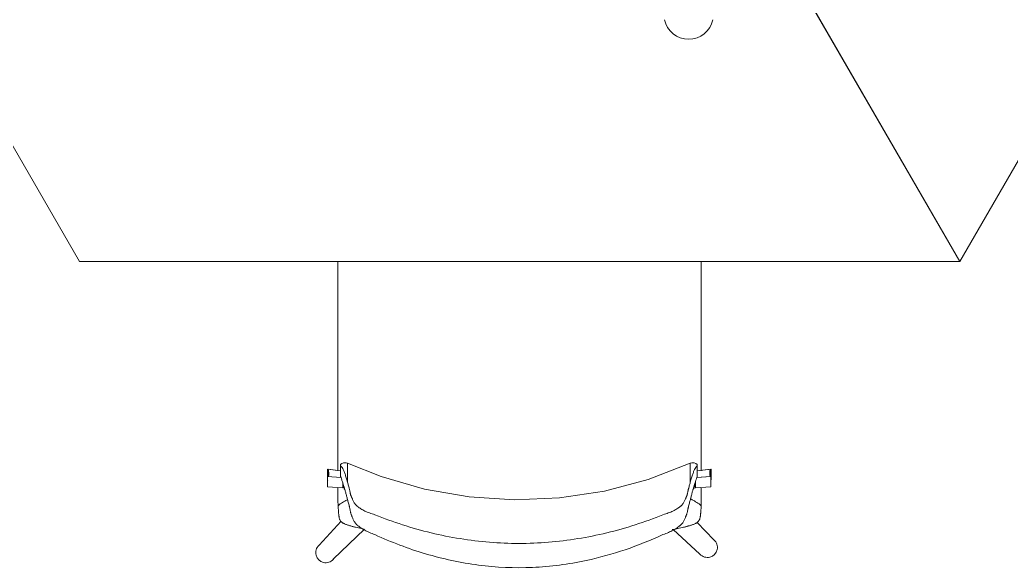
# Model space of a CAD drawing. Header units: millimetres. Extents: x 155927 to 326028, y -36033 to 97293.
# Drawn here: x 179648 to 180943, y 19485 to 20202 of the extents above; entities that cross this region are included whole.
import ezdxf

# ---------------------------------------------------------------- set-up
doc = ezdxf.new("R2010")
doc.units = ezdxf.units.MM
doc.header["$MEASUREMENT"] = 0
doc.layers.add('A-GENM', color=8, linetype='CONTINUOUS', lineweight=9)
doc.layers.add('I-FURN', color=8, linetype='CONTINUOUS', lineweight=9)

msp = doc.modelspace()

# ---------------------------------------------------------------- linework, layer by layer
at = {"layer": 'A-GENM'}
msp.add_arc((180521.3, 20209.1), 32.5, 192.6804, 347.3196, dxfattribs=at)
at = {"layer": 'I-FURN'}
for p, q in [((179150.3, 20882), (179725.4, 19886.1)), ((180875.4, 19886.1), (181450.3, 20882)), ((180875.4, 19886.1), (180473, 20582.9)), ((180473, 20582.9), (180875.4, 19886.1)), ((179725.4, 19886.1), (180875.4, 19886.1)), ((180068.3, 19622.3), (180066.6, 19621)), ((180070.5, 19623), (180068.3, 19622.3)), ((180072, 19623.2), (180070.5, 19623)), ((180073.9, 19623.1), (180072, 19623.2)), ((180075.7, 19622.6), (180073.9, 19623.1)), ((180119.6, 19605.1), (180075.7, 19622.6)), ((180523.4, 19622.6), (180468.3, 19601.3)), ((180523.4, 19622.6), (180525.3, 19623.1)), ((180525.3, 19623.1), (180527.1, 19623.2)), ((180527.1, 19623.2), (180528.6, 19623)), ((180528.6, 19623), (180530.8, 19622.3)), ((180530.8, 19622.3), (180532.6, 19621)), ((180066.6, 19612.7), (180049.4, 19614.8)), ((180049.4, 19614.8), (180049.4, 19601.5)), ((180066.6, 19612.8), (180050.3, 19614.8)), ((180066.6, 19605.3), (180066.6, 19619)), ((180532.6, 19605.3), (180532.6, 19619)), ((180549.7, 19614.8), (180532.6, 19612.7)), ((180550.7, 19614.8), (180532.6, 19612.6)), ((180550.7, 19601.4), (180550.7, 19614.8)), ((180049.7, 19605.1), (180067.1, 19603.9)), ((180049.7, 19591.7), (180049.7, 19605.1)), ((180069.6, 19596.3), (180069.6, 19590.4)), ((180176.4, 19588.7), (180119.6, 19605.1)), ((180468.3, 19601.3), (180411.2, 19586.2)), ((180529.5, 19590.4), (180529.5, 19596.3)), ((180530.4, 19590.4), (180530.4, 19599.2)), ((180532, 19603.9), (180549.4, 19605.1)), ((180532, 19603.8), (180550.4, 19605.1)), ((180550.4, 19605.1), (180550.4, 19591.7)), ((180069.6, 19590.4), (180049.7, 19591.7)), ((180070.6, 19593.4), (180070.6, 19590.4)), ((180234.6, 19578.5), (180176.4, 19588.7)), ((180411.2, 19586.2), (180352.7, 19577.2)), ((180530.2, 19590.4), (180529.5, 19590.4)), ((180550.4, 19591.7), (180530.4, 19590.4)), ((180293.7, 19574.7), (180234.6, 19578.5)), ((180352.7, 19577.2), (180293.7, 19574.7)), ((180067.4, 19546.8), (180038.4, 19515.3)), ((180554.3, 19522.5), (180532.2, 19545.2)), ((180057.1, 19497), (180097.8, 19536.5)), ((180501, 19536), (180536.1, 19503.7))]:
    msp.add_line(p, q, dxfattribs=at)
for centre, start, end in [((180545.8, 19512.5), 221.9896, 49.6059), ((180047.2, 19505.5), 131.9662, 319.5824)]:
    msp.add_arc(centre, 13.1, start, end, dxfattribs=at)
for centre, start_param, end_param in [((180032.9, 19609.4), 6.026179, 6.605675), ((180033.8, 19609.4), 6.026179, 6.605675), ((180566.2, 19609.4), 2.819103, 3.398599), ((180567.2, 19609.4), 2.819103, 3.398599), ((180032.9, 19596.1), 0.238848, 0.322489), ((180567.2, 19596), 2.819103, 2.902745)]:
    msp.add_ellipse(centre, major_axis=(17.4, 0), ratio=0.978487, start_param=start_param, end_param=end_param, dxfattribs=at)
for points, knots in [([(180063.2, 19612.4), (180063.2, 19613.1), (180063.2, 19616.4), (180063.2, 19622.3), (180063.2, 19630.1), (180063.2, 19637.8), (180063.2, 19647.9), (180063.2, 19660.3), (180063.2, 19672.5), (180063.2, 19682.4), (180063.2, 19690), (180063.2, 19697.6), (180063.2, 19707.6), (180063.2, 19720.1), (180063.2, 19735), (180063.2, 19750.1), (180063.2, 19765.3), (180063.2, 19780.2), (180063.2, 19792.7), (180063.2, 19802.8), (180063.2, 19810.5), (180063.2, 19818.1), (180063.2, 19828.1), (180063.2, 19840.6), (180063.2, 19853.1), (180063.2, 19863.1), (180063.2, 19870.8), (180063.2, 19878.4), (180063.2, 19883.5), (180063.2, 19886.2), (180063.2, 19886.4)], [-0.8977274, -0.8977274, -0.8977274, -0.8977274, -0.8928571, -0.875, -0.8571429, -0.8392857, -0.8214286, -0.7857143, -0.75, -0.7321429, -0.7142857, -0.6964286, -0.6785714, -0.6428571, -0.6071429, -0.5714286, -0.5357143, -0.5, -0.4642857, -0.4464286, -0.4285714, -0.4107143, -0.3928571, -0.3571429, -0.3214286, -0.3035714, -0.2857143, -0.2678571, -0.25, -0.2488464, -0.2488464, -0.2488464, -0.2488464]), ([(180537.8, 19886.4), (180537.8, 19886.3), (180537.8, 19881.2), (180537.8, 19870.9), (180537.8, 19855.6), (180537.8, 19840.5), (180537.8, 19827.9), (180537.8, 19817.8), (180537.8, 19810.1), (180537.8, 19802.5), (180537.8, 19792.5), (180537.8, 19780.1), (180537.8, 19767.8), (180537.8, 19757.8), (180537.8, 19750.2), (180537.8, 19742.7), (180537.8, 19732.7), (180537.8, 19720.2), (180537.8, 19707.8), (180537.8, 19697.7), (180537.8, 19690), (180537.8, 19682.3), (180537.8, 19672.3), (180537.8, 19659.8), (180537.8, 19644.7), (180537.8, 19629.3), (180537.8, 19618.5), (180537.8, 19613), (180537.8, 19612.5)], [-0.7507659, -0.7507659, -0.7507659, -0.7507659, -0.75, -0.7142857, -0.6785714, -0.6428571, -0.6071429, -0.5892857, -0.5714286, -0.5535714, -0.5357143, -0.5, -0.4642857, -0.4464286, -0.4285714, -0.4107143, -0.3928571, -0.3571429, -0.3214286, -0.3035714, -0.2857143, -0.2678571, -0.25, -0.2142857, -0.1785714, -0.1428571, -0.1071429, -0.103964, -0.103964, -0.103964, -0.103964]), ([(180066.6, 19619.3), (180066.6, 19619.7), (180066.6, 19620.5), (180066.6, 19621.1), (180066.6, 19621), (180066.6, 19620.3), (180066.6, 19619.5), (180066.6, 19619)], [0.4171888, 0.4171888, 0.4171888, 0.4171888, 0.5, 0.625, 0.75, 0.875, 1, 1, 1, 1]), ([(180075.7, 19612.5), (180075.7, 19614.2), (180075.7, 19617.2), (180075.7, 19619.8), (180075.7, 19621.3), (180075.7, 19621.7), (180075.7, 19622)], [0.2282902, 0.2282902, 0.2282902, 0.2282902, 0.3333333, 0.4444444, 0.5, 0.5555556, 0.5555556, 0.5555556, 0.5555556]), ([(180523.4, 19622), (180523.4, 19621.7), (180523.4, 19621), (180523.4, 19619.1), (180523.4, 19616), (180523.4, 19613.4), (180523.4, 19612.6)], [0.4444444, 0.4444444, 0.4444444, 0.4444444, 0.5138889, 0.5833333, 0.7222222, 0.7717098, 0.7717098, 0.7717098, 0.7717098]), ([(180532.6, 19619), (180532.6, 19619.5), (180532.6, 19620.3), (180532.6, 19621), (180532.6, 19621.1), (180532.6, 19620.5), (180532.6, 19619.7), (180532.6, 19619.3)], [0, 0, 0, 0, 0.125, 0.25, 0.375, 0.5, 0.5837817, 0.5837817, 0.5837817, 0.5837817]), ([(180523.4, 19612.2), (180523.4, 19610.8), (180523.4, 19606.6), (180523.4, 19601.4), (180523.4, 19597.7)], [0.7777778, 0.7777778, 0.7777778, 0.7777778, 0.8611111, 1, 1, 1, 1]), ([(180111.4, 19529.2), (180108.9, 19530.1), (180104.2, 19532), (180099.1, 19534.4), (180095.4, 19536.5), (180093, 19538.1), (180091.1, 19539.4), (180089.9, 19540.4), (180089.2, 19540.9), (180088.8, 19541.3), (180088.3, 19541.8), (180087.7, 19542.3), (180086.8, 19543.3), (180085.6, 19544.7), (180084.5, 19546.4), (180083.5, 19548.2), (180082.8, 19549.8), (180082.1, 19551.5), (180081.6, 19552.8), (180081.2, 19553.7), (180081, 19554.3), (180080.9, 19554.6), (180080.7, 19555), (180080.5, 19555.5), (180080.2, 19556.3), (180079.8, 19557.5), (180079.5, 19558.9), (180079.1, 19560.6), (180078.9, 19562.3), (180078.5, 19564), (180078.3, 19565.3), (180077.9, 19566.6), (180077.5, 19568.3), (180076.7, 19571.2), (180075.6, 19575.2), (180074.4, 19579.7), (180073.3, 19584), (180072.2, 19588.1), (180071.1, 19591.8), (180070, 19595.2), (180069.3, 19597.3), (180069, 19598.2)], [0, 0, 0, 0, 0.035714, 0.071429, 0.089286, 0.107143, 0.125, 0.133929, 0.138393, 0.142857, 0.147321, 0.151786, 0.160714, 0.178571, 0.196429, 0.214286, 0.232143, 0.25, 0.267857, 0.276786, 0.28125, 0.285714, 0.290179, 0.294643, 0.303571, 0.321429, 0.339286, 0.357143, 0.392857, 0.410714, 0.428571, 0.446429, 0.464286, 0.5, 0.571429, 0.642857, 0.714286, 0.785714, 0.857143, 0.928571, 1, 1, 1, 1]), ([(180075.7, 19597.7), (180076.1, 19596.1), (180076.8, 19593.7), (180077.5, 19590.9), (180078, 19589.4), (180078.3, 19588.2), (180078.6, 19587), (180078.8, 19585.5), (180079.1, 19584.1), (180079.4, 19582.6), (180079.7, 19581.4), (180080, 19580.4), (180080.4, 19579.6), (180080.6, 19579.1), (180080.7, 19578.8), (180080.9, 19578.4), (180081.1, 19578), (180081.5, 19577.1), (180082, 19575.8), (180082.7, 19574.2), (180083.6, 19572.5), (180084.5, 19570.8), (180085.7, 19569.1), (180086.9, 19567.7), (180087.9, 19566.7), (180088.5, 19566.2), (180088.9, 19565.8), (180089.4, 19565.4), (180090.1, 19564.9), (180091.3, 19564.1), (180093.2, 19562.8), (180095.6, 19561.4), (180099.2, 19559.6), (180104.3, 19557.5), (180108.9, 19556), (180111.4, 19555.3)], [0, 0, 0, 0, 0.125, 0.1875, 0.21875, 0.25, 0.28125, 0.3125, 0.375, 0.40625, 0.4375, 0.46875, 0.484375, 0.492188, 0.5, 0.507812, 0.515625, 0.53125, 0.5625, 0.59375, 0.625, 0.65625, 0.6875, 0.71875, 0.734375, 0.742188, 0.75, 0.757812, 0.765625, 0.78125, 0.8125, 0.84375, 0.875, 0.9375, 1, 1, 1, 1]), ([(180530.1, 19598.2), (180529.4, 19596.3), (180528.4, 19593.1), (180526.9, 19588.1), (180525.8, 19584), (180524.7, 19579.7), (180523.5, 19575.2), (180522.4, 19571.2), (180521.5, 19567.9), (180521, 19565.7), (180520.6, 19564), (180520.3, 19562.3), (180520, 19560.6), (180519.6, 19558.9), (180519.3, 19557.5), (180518.9, 19556.3), (180518.6, 19555.5), (180518.4, 19555), (180518.2, 19554.6), (180518.1, 19554.3), (180517.9, 19553.7), (180517.5, 19552.8), (180517, 19551.5), (180516.3, 19549.8), (180515.6, 19548.2), (180514.6, 19546.4), (180513.5, 19544.7), (180512.4, 19543.3), (180511.4, 19542.3), (180510.8, 19541.8), (180510.4, 19541.3), (180509.9, 19540.9), (180509.2, 19540.4), (180508, 19539.4), (180506.1, 19538.1), (180503.7, 19536.5), (180500.1, 19534.4), (180494.9, 19532), (180490.2, 19530.1), (180487.7, 19529.2)], [0, 0, 0, 0, 0.142857, 0.214286, 0.285714, 0.357143, 0.428571, 0.5, 0.535714, 0.571429, 0.589286, 0.607143, 0.642857, 0.660714, 0.678571, 0.696429, 0.705357, 0.709821, 0.714286, 0.71875, 0.723214, 0.732143, 0.75, 0.767857, 0.785714, 0.803571, 0.821429, 0.839286, 0.848214, 0.852679, 0.857143, 0.861607, 0.866071, 0.875, 0.892857, 0.910714, 0.928571, 0.964286, 1, 1, 1, 1]), ([(180487.7, 19555.3), (180490.2, 19556), (180494.8, 19557.5), (180499.9, 19559.6), (180503.5, 19561.4), (180505.9, 19562.8), (180507.8, 19564.1), (180509, 19564.9), (180509.7, 19565.4), (180510.2, 19565.8), (180510.6, 19566.2), (180511.2, 19566.7), (180512.2, 19567.7), (180513.4, 19569.1), (180514.6, 19570.8), (180515.5, 19572.5), (180516.4, 19574.2), (180517.1, 19575.8), (180517.6, 19577.1), (180518, 19578), (180518.2, 19578.4), (180518.4, 19578.8), (180518.6, 19579.1), (180518.8, 19579.6), (180519.1, 19580.4), (180519.4, 19581.4), (180519.7, 19582.6), (180520, 19584.1), (180520.3, 19585.5), (180520.5, 19587), (180520.8, 19588.2), (180521.2, 19589.4), (180521.6, 19590.9), (180522.3, 19593.7), (180523, 19596.1), (180523.4, 19597.7)], [0, 0, 0, 0, 0.0625, 0.125, 0.15625, 0.1875, 0.21875, 0.234375, 0.242188, 0.25, 0.257812, 0.265625, 0.28125, 0.3125, 0.34375, 0.375, 0.40625, 0.4375, 0.46875, 0.484375, 0.492188, 0.5, 0.507812, 0.515625, 0.53125, 0.5625, 0.59375, 0.625, 0.6875, 0.71875, 0.75, 0.78125, 0.8125, 0.875, 1, 1, 1, 1]), ([(180532.6, 19605.3), (180532.2, 19604.3), (180531.4, 19602.1), (180530.6, 19599.7), (180530.2, 19598.5)], [0, 0, 0, 0, 0.5, 0.965408, 0.965408, 0.965408, 0.965408]), ([(180075, 19574.8), (180075, 19574.8), (180073, 19573.8), (180069.1, 19571.4), (180065.3, 19568.6), (180063.4, 19567)], [0.9442912, 0.9442912, 0.9442912, 0.9442912, 0.94444444, 0.97222222, 1, 1, 1, 1]), ([(180537.6, 19567), (180535.8, 19568.6), (180531.9, 19571.4), (180527.2, 19574.3), (180524.4, 19575.6), (180523.6, 19576)], [0, 0, 0, 0, 0.02777778, 0.05555556, 0.06696683, 0.06696683, 0.06696683, 0.06696683]), ([(180097.4, 19536.4), (180095.1, 19536.9), (180091.3, 19537.7), (180086.9, 19538.8), (180084.4, 19539.4), (180082.6, 19539.8), (180080.9, 19540.3), (180079.4, 19540.7), (180077.8, 19541.1), (180076, 19541.7), (180074.3, 19542.3), (180072.6, 19542.9), (180071.3, 19543.5), (180070.3, 19544), (180069.6, 19544.4), (180068.9, 19544.8), (180068, 19545.5), (180067.1, 19546.4), (180066.2, 19547.6), (180065.5, 19548.8), (180065.1, 19550), (180064.8, 19551.4), (180064.6, 19552.6), (180064.4, 19553.4), (180064.4, 19554), (180064.3, 19554.3), (180064.3, 19554.7), (180064.2, 19555.3), (180064.1, 19556.1), (180064, 19557.4), (180063.9, 19558.6), (180063.8, 19559.6), (180063.8, 19560.4), (180063.7, 19561.2), (180063.7, 19562.3), (180063.5, 19564.3), (180063.4, 19565.9), (180063.4, 19567)], [0, 0, 0, 0, 0.125, 0.1875, 0.21875, 0.25, 0.28125, 0.3125, 0.34375, 0.375, 0.40625, 0.4375, 0.46875, 0.484375, 0.5, 0.515625, 0.53125, 0.5625, 0.59375, 0.625, 0.65625, 0.6875, 0.71875, 0.734375, 0.742188, 0.75, 0.757812, 0.765625, 0.78125, 0.8125, 0.84375, 0.859375, 0.875, 0.890625, 0.90625, 0.9375, 1, 1, 1, 1]), ([(180111.4, 19555.3), (180123.4, 19550.4), (180147.5, 19541.6), (180197.1, 19527.6), (180260.8, 19517.2), (180338.3, 19517.2), (180402, 19527.6), (180451.6, 19541.6), (180475.8, 19550.4), (180487.7, 19555.3)], [-1, -1, -1, -1, -0.9, -0.8, -0.6, -0.4, -0.2, -0.1, 0, 0, 0, 0]), ([(180537.6, 19567), (180537.6, 19565.9), (180537.5, 19564.3), (180537.4, 19562.3), (180537.3, 19561.2), (180537.2, 19560.4), (180537.2, 19559.6), (180537.1, 19558.6), (180537, 19557.4), (180536.9, 19556.1), (180536.8, 19555.3), (180536.7, 19554.7), (180536.7, 19554.3), (180536.7, 19554), (180536.6, 19553.4), (180536.5, 19552.6), (180536.2, 19551.4), (180535.9, 19550), (180535.5, 19548.8), (180534.8, 19547.6), (180533.9, 19546.4), (180533, 19545.5), (180532.1, 19544.8), (180531.4, 19544.4), (180530.7, 19544), (180529.8, 19543.5), (180528.4, 19542.9), (180526.8, 19542.3), (180525, 19541.7), (180523.2, 19541.1), (180521.6, 19540.7), (180520.1, 19540.3), (180518.4, 19539.8), (180516.6, 19539.4), (180514.1, 19538.8), (180509.7, 19537.7), (180505.9, 19536.9), (180503.6, 19536.4)], [0, 0, 0, 0, 0.0625, 0.09375, 0.109375, 0.125, 0.140625, 0.15625, 0.1875, 0.21875, 0.234375, 0.242188, 0.25, 0.257812, 0.265625, 0.28125, 0.3125, 0.34375, 0.375, 0.40625, 0.4375, 0.46875, 0.484375, 0.5, 0.515625, 0.53125, 0.5625, 0.59375, 0.625, 0.65625, 0.6875, 0.71875, 0.75, 0.78125, 0.8125, 0.875, 1, 1, 1, 1]), ([(180487.7, 19529.2), (180471.6, 19521.8), (180438.8, 19508.6), (180381.9, 19492.8), (180317.3, 19484.3), (180246.4, 19487.5), (180188.6, 19500), (180143.9, 19515.1), (180122.1, 19524.3), (180111.4, 19529.2)], [-1, -1, -1, -1, -0.863636, -0.727273, -0.545455, -0.363636, -0.181818, -0.090909, 0, 0, 0, 0])]:
    msp.add_open_spline(points, degree=3, knots=knots, dxfattribs=at)
for points in [[(180066.6, 19619), (180067, 19618.8), (180067.9, 19618.1), (180069.4, 19615.9), (180070.9, 19612.7), (180072.4, 19608.5), (180074, 19603.5), (180075.1, 19599.7), (180075.7, 19597.7)], [(180075.7, 19597.7), (180075.7, 19600.7), (180075.7, 19606), (180075.7, 19610.3), (180075.7, 19612.2)], [(180523.4, 19597.7), (180524, 19599.7), (180525.1, 19603.5), (180526.7, 19608.5), (180528.2, 19612.7), (180529.7, 19615.9), (180531.2, 19618.1), (180532.1, 19618.8), (180532.6, 19619)], [(180069, 19598.2), (180068.6, 19599.5), (180067.8, 19602), (180066.9, 19604.3), (180066.6, 19605.3)], [(180063.2, 19570.9), (180063.2, 19577), (180063.2, 19583.3), (180063.2, 19589.8)], [(180070.7, 19589.6), (180071.1, 19589.3), (180071.5, 19589.1), (180071.9, 19588.8)], [(180527.2, 19588.8), (180527.6, 19589.1), (180528, 19589.3), (180528.4, 19589.6)], [(180537.8, 19589.8), (180537.8, 19583.3), (180537.8, 19577), (180537.8, 19570.9)], [(180063.4, 19567), (180063.3, 19567.6), (180063.3, 19568.9), (180063.2, 19570.2), (180063.2, 19570.9)], [(180537.8, 19570.9), (180537.8, 19570.2), (180537.7, 19568.9), (180537.7, 19567.6), (180537.6, 19567)], [(180499.9, 19535.7), (180501.2, 19536), (180502.4, 19536.2), (180503.6, 19536.4)], [(180503.6, 19536.4), (180502.4, 19536.2), (180501.2, 19536), (180500, 19535.7)]]:
    msp.add_open_spline(points, degree=3, dxfattribs=at)

doc.saveas('drawing.dxf')
